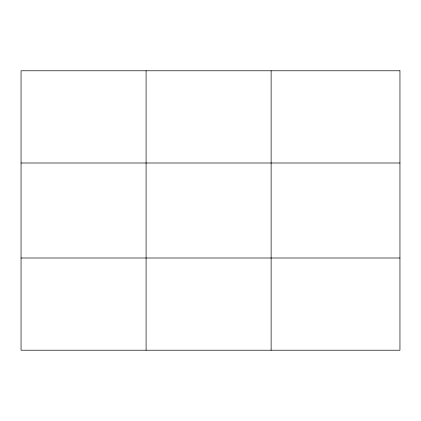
<?xml version="1.0" encoding="UTF-8"?>
<svg xmlns="http://www.w3.org/2000/svg" width="421" height="421" viewBox="0 0 421 421"><rect width="100%" height="100%" fill="white"/><g stroke="black" fill="none" stroke-linecap="round" stroke-linejoin="round"><path stroke-width="0.63" d="M146.087 70.781L146.087 350.219M271.124 70.781L271.124 350.219M21.05 162.995L399.95 162.995M21.05 258.005L399.95 258.005M399.95 70.781L399.95 350.219L21.05 350.219L21.05 70.781L399.95 70.781"/></g></svg>
